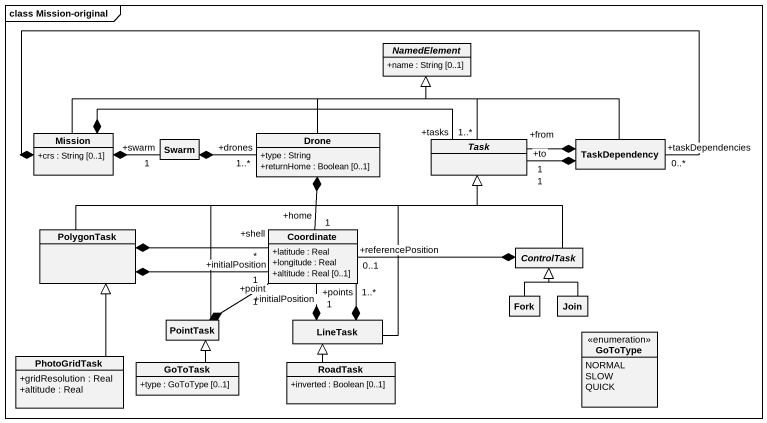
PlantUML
@startuml
mainframe class Mission-original
hide circle
hide empty members
skinparam classAttributeIconSize 0
abstract class NamedElement {
  +name : String [0..1]
}
class Mission {
  +crs : String [0..1]
}
class Swarm
class Drone {
  +type : String
  +returnHome : Boolean [0..1]
}
abstract class Task
class TaskDependency
class PolygonTask
class Coordinate {
  +latitude : Real
  +longitude : Real
  +altitude : Real [0..1]
}
abstract class ControlTask
class PointTask
class LineTask
class "Fork" as Fork_
class Join
class PhotoGridTask {
  +gridResolution : Real
  +altitude : Real
}
enum GoToType {
  NORMAL
  SLOW
  QUICK
}
class GoToTask {
  +type : GoToType [0..1]
}
class RoadTask {
  +inverted : Boolean [0..1]
}
Mission -right-|> NamedElement
Mission *-right- "+swarm\n1" Swarm
Mission *-right- "+tasks\n1..*" Task
Mission *-right- "+taskDependencies\n0..*" TaskDependency
Swarm *-right- "+drones\n1..*" Drone
Drone -up-|> NamedElement
Drone *-- "+home\n1" Coordinate
Task -up-|> NamedElement
TaskDependency -left-|> NamedElement
TaskDependency *-left- "+from\n1" Task
TaskDependency *-left- "+to\n1" Task
PolygonTask -right-|> Task
PolygonTask *-right- "+shell\n*" Coordinate
PolygonTask *-right- "+initialPosition\n1" Coordinate
ControlTask -up-|> Task
ControlTask *-left- "+referencePosition\n0..1" Coordinate
PointTask -up-|> Task
PointTask *-up- "+point\n1" Coordinate
LineTask -up-|> Task
LineTask *-up- "+points\n1..*" Coordinate
LineTask *-up- "+initialPosition\n1" Coordinate
Fork_ -up-|> ControlTask
Join -up-|> ControlTask
PhotoGridTask -up-|> PolygonTask
GoToTask -up-|> PointTask
RoadTask -up-|> LineTask
@enduml
